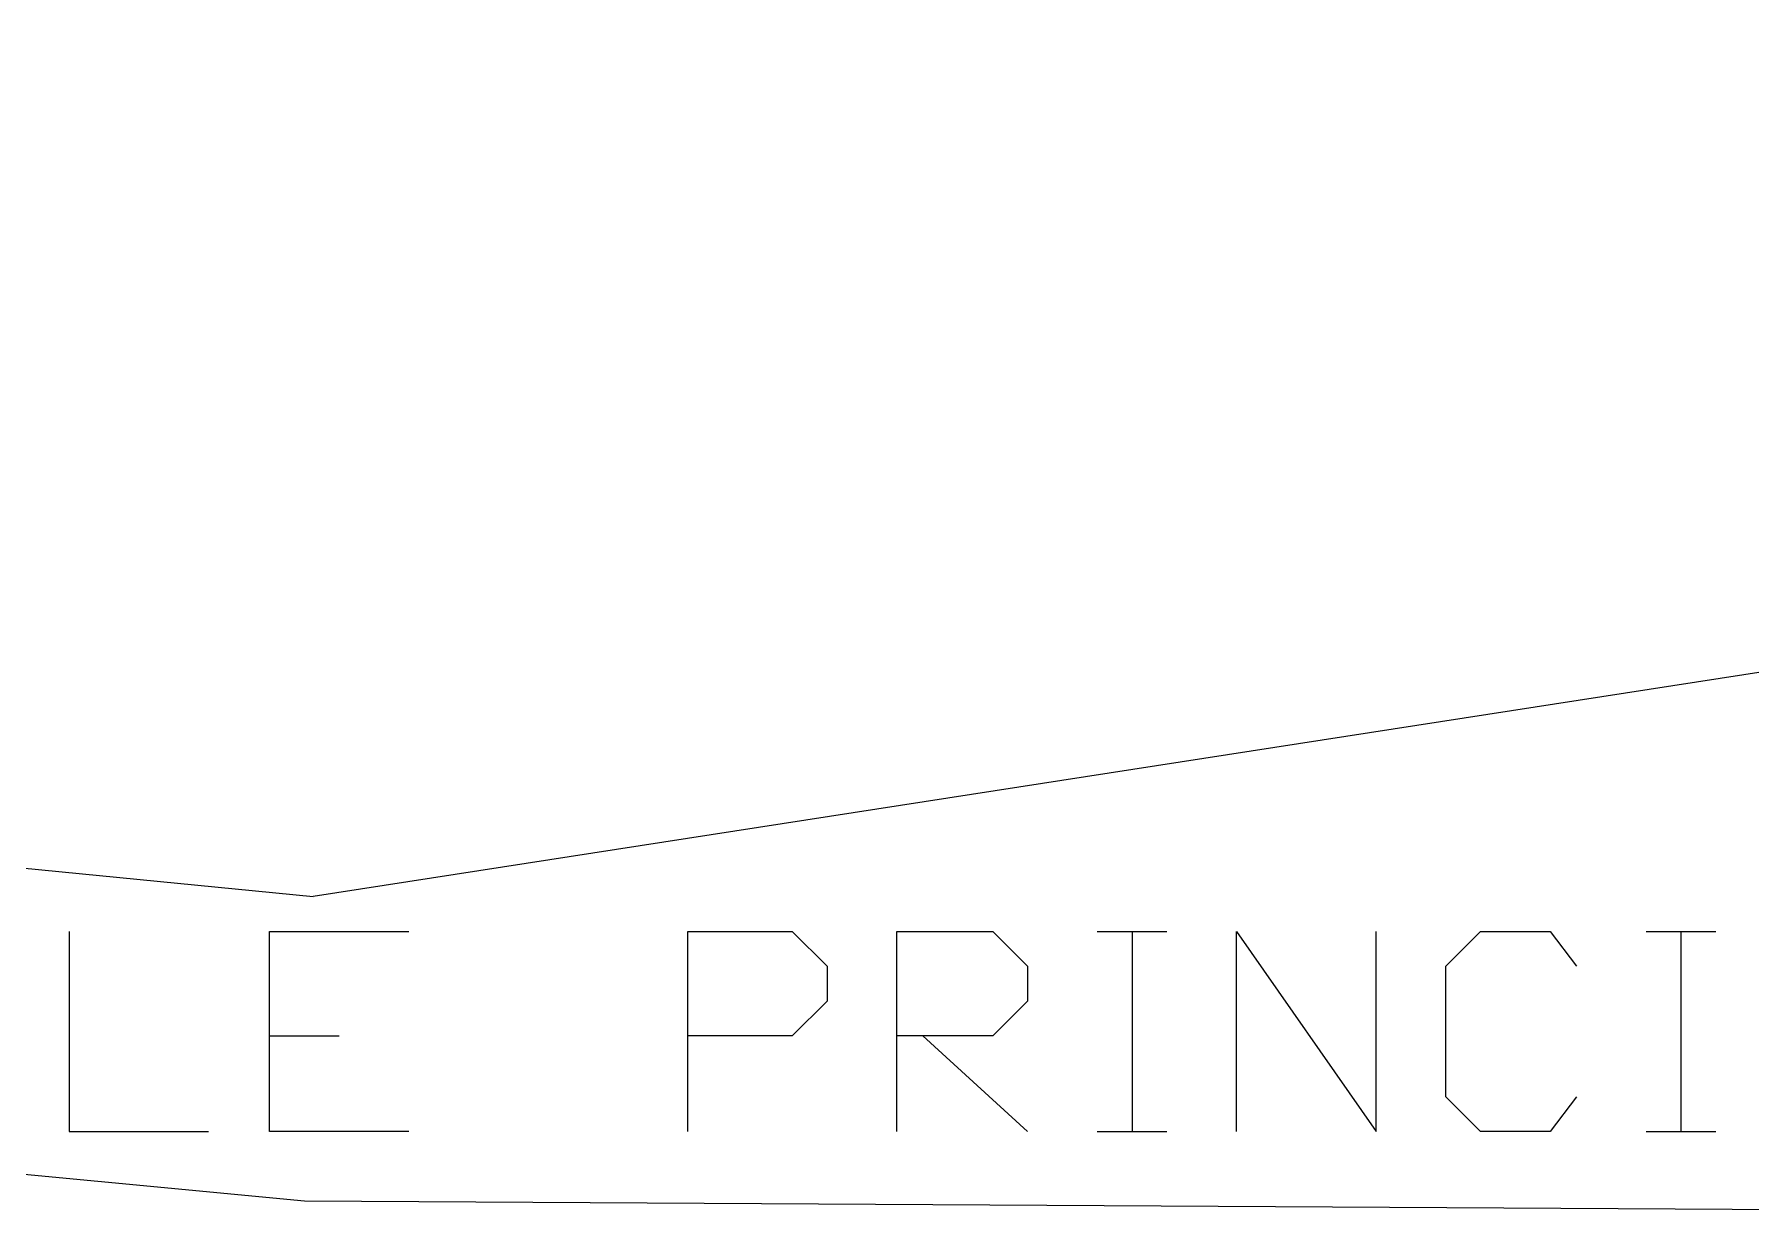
# Model space of a CAD drawing. Header units: millimetres. Extents: x 2529 to 2673, y 1639 to 1859.
# Drawn here: x 2552.55 to 2558.11, y 1711.49 to 1715.28 of the extents above; entities that cross this region are included whole.
import ezdxf

# ---------------------------------------------------------------- set-up
doc = ezdxf.new("R2010")
doc.units = ezdxf.units.MM
doc.layers.add('PDF_CVL_CUADCON_TIT', color=7, linetype='Continuous')
doc.layers.add('PDF_outline', color=7, linetype='Continuous')

msp = doc.modelspace()

# ---------------------------------------------------------------- linework, layer by layer
at = {"layer": 'PDF_CVL_CUADCON_TIT', "lineweight": 9}
for points in [[(2563.1074, 1713.985), (2553.4494, 1712.4883)], [(2563.2768, 1712.573), (2558.4196, 1711.4716), (2553.4212, 1711.4999)], [(2552.6587, 1712.3753), (2552.6587, 1711.7258), (2553.1105, 1711.7258)], [(2553.76, 1711.7258), (2553.3082, 1711.7258), (2553.3082, 1712.3753), (2553.76, 1712.3753)], [(2554.6637, 1711.7258), (2554.6637, 1712.3753), (2555.0026, 1712.3753), (2555.1155, 1712.2623), (2555.1155, 1712.1494), (2555.0026, 1712.0364), (2554.6637, 1712.0364)], [(2555.3415, 1711.7258), (2555.3415, 1712.3753), (2555.6521, 1712.3753), (2555.7651, 1712.2623), (2555.7651, 1712.1494), (2555.6521, 1712.0364), (2555.3415, 1712.0364)], [(2555.991, 1712.3753), (2556.2169, 1712.3753)], [(2556.1039, 1712.3753), (2556.1039, 1711.7258)], [(2556.4428, 1711.7258), (2556.4428, 1712.3753), (2556.8946, 1711.7258), (2556.8946, 1712.3753)], [(2557.5442, 1711.8387), (2557.4594, 1711.7258), (2557.2335, 1711.7258), (2557.1206, 1711.8387), (2557.1206, 1712.2623), (2557.2335, 1712.3753), (2557.4594, 1712.3753), (2557.5442, 1712.2623)], [(2557.7701, 1712.3753), (2557.996, 1712.3753)], [(2557.883, 1712.3753), (2557.883, 1711.7258)], [(2553.3082, 1712.0364), (2553.5341, 1712.0364)], [(2555.4262, 1712.0364), (2555.7651, 1711.7258)], [(2555.991, 1711.7258), (2556.2169, 1711.7258)], [(2557.7701, 1711.7258), (2557.996, 1711.7258)]]:
    msp.add_lwpolyline(points, dxfattribs=at)
at = {"layer": 'PDF_outline', "lineweight": 9}
for points in [[(2542.8595, 1715.284), (2544.1303, 1714.8604), (2544.1868, 1714.8321), (2545.1187, 1714.2674), (2545.4576, 1714.2674), (2548.2816, 1712.9966), (2553.4494, 1712.4883)], [(2553.4212, 1711.4999), (2548.0839, 1712.0082), (2547.9427, 1712.0364), (2545.2599, 1713.2507), (2542.9725, 1712.1211)]]:
    msp.add_lwpolyline(points, dxfattribs=at)

doc.saveas('drawing.dxf')
